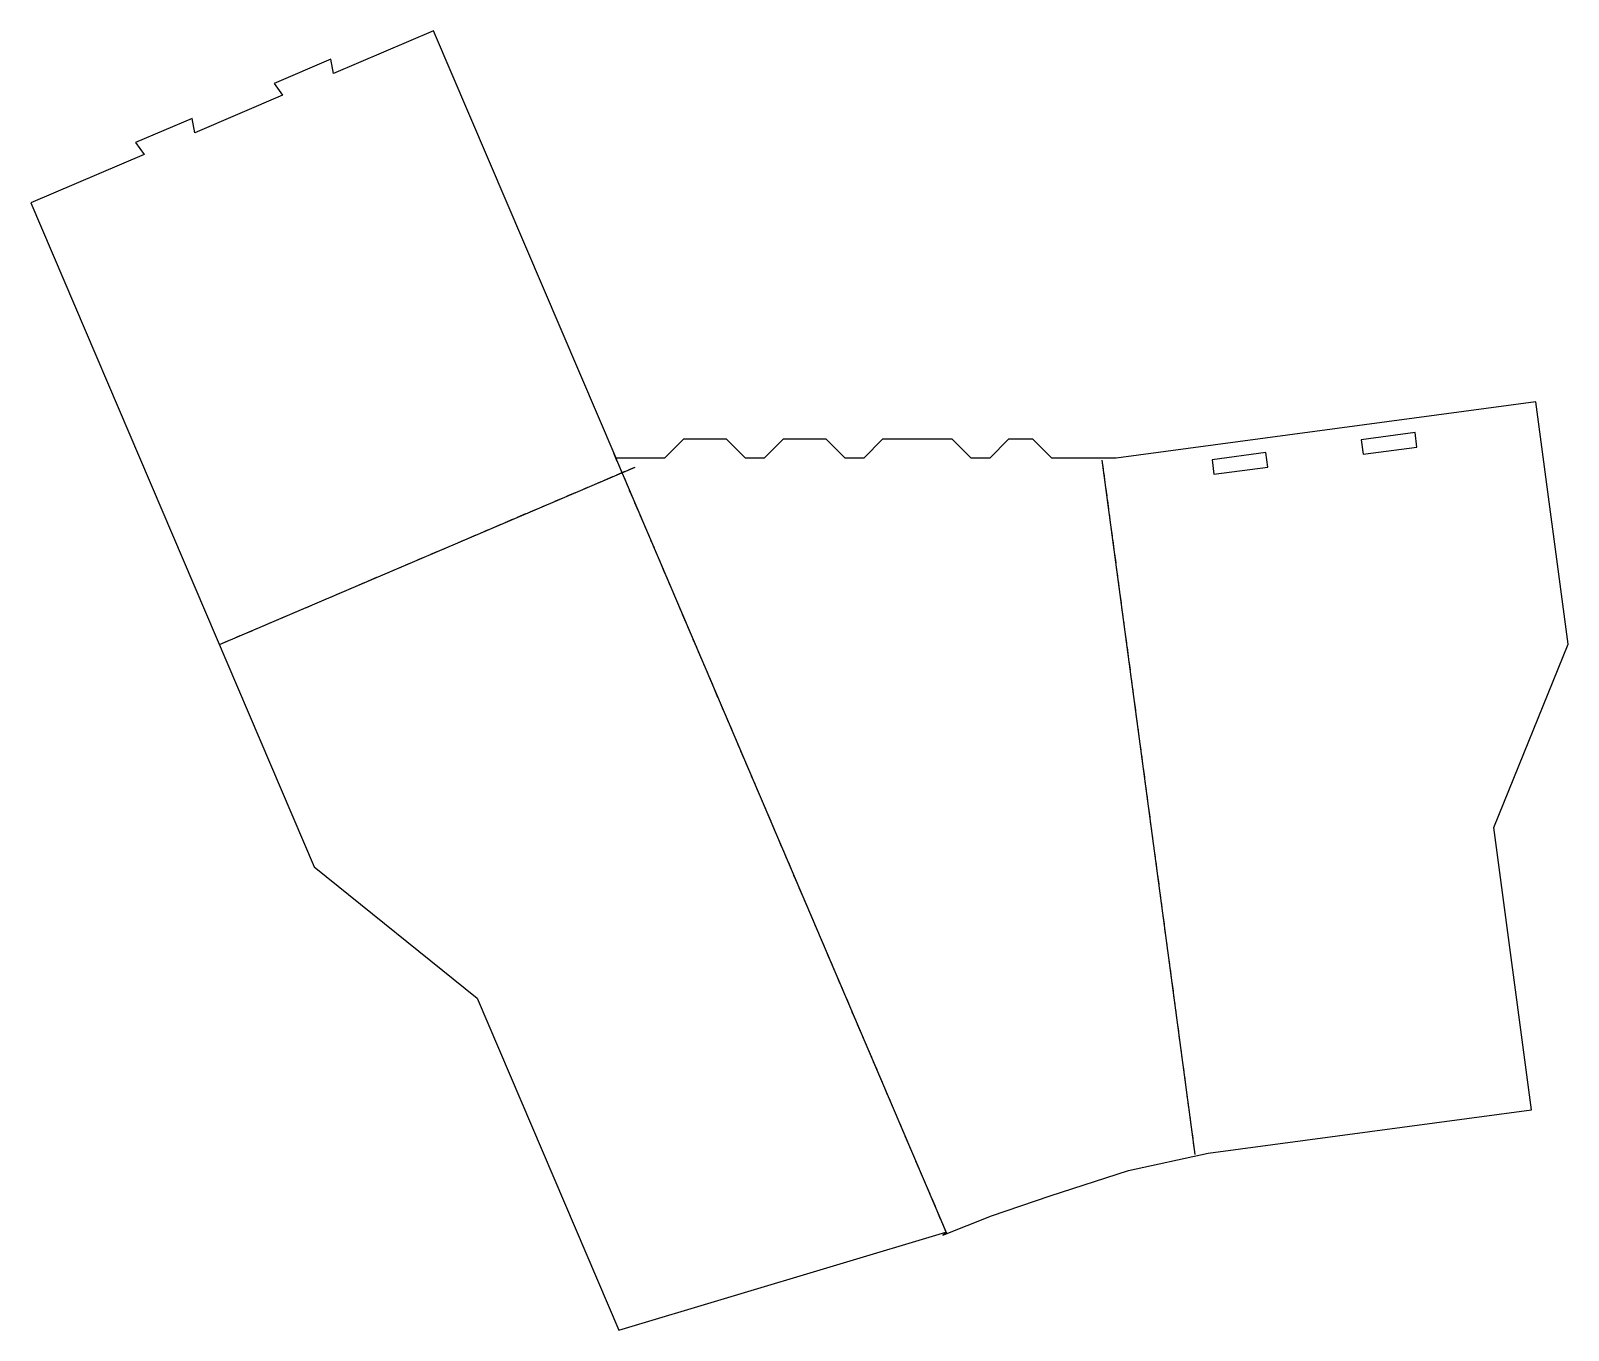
# Model space of a CAD drawing. Header units: metres. Extents: x 0 to 342, y 0 to 289.
import ezdxf

# ---------------------------------------------------------------- set-up
doc = ezdxf.new("R2010")
doc.units = ezdxf.units.M

msp = doc.modelspace()

# ---------------------------------------------------------------- linework, layer by layer
at = {"layer": 'CUT'}
for points in [[(-0.09843, 250.3285), (62.87092, 102.85412), (99.06744, 73.63558), (130.54761, -0.09106), (203.23277, 21.663), (203.32126, 21.45577), (202.55598, 21.129), (202.61085, 20.99705), (213.36667, 25.3509), (226.41709, 29.77887), (243.85123, 35.3891), (261.51385, 39.25851), (261.51054, 39.27726), (333.3862, 48.89726), (324.99264, 111.60968), (341.55782, 152.28874), (334.35068, 206.13686), (241.08197, 193.65363), (241.08196, 193.65378), (226.81006, 193.65378), (222.61006, 197.85378), (217.19854, 197.85378), (212.99854, 193.65378), (208.86068, 193.65378), (204.66068, 197.85378), (189.19854, 197.85378), (184.99854, 193.65378), (180.86068, 193.65378), (176.66068, 197.85378), (167.06535, 197.85378), (162.86535, 193.65378), (158.72748, 193.65378), (154.52748, 197.85378), (144.93215, 197.85378), (140.73215, 193.65378), (129.9584, 193.65378), (89.43578, 288.55785), (67.15959, 279.04635), (66.56171, 282.24338), (53.97413, 276.86873), (55.86978, 274.22583), (36.38752, 265.90728), (35.78963, 269.10431), (23.20206, 263.72966), (25.09771, 261.08676), (-0.09843, 250.3285)], [(295.56838, 197.69242), (295.9962, 194.49592), (307.9397, 196.09446), (307.51188, 199.29095), (295.56838, 197.69242)], [(262.40434, 193.25369), (262.83216, 190.0572), (274.77566, 191.65573), (274.34784, 194.85223), (262.40434, 193.25369)]]:
    msp.add_lwpolyline(points, close=True, dxfattribs=at)
at = {"layer": 'SCORE'}
for p, q in [((129.37651, 194.82556), (130.16189, 192.98621)), ((130.55457, 192.06654), (131.33995, 190.22719)), ((132.91601, 191.10893), (134.18451, 191.65056)), ((237.9411, 193.15759), (238.20642, 191.17526)), ((124.63896, 187.57475), (126.4783, 188.36012)), ((127.39798, 188.75281), (129.23732, 189.53818)), ((130.15699, 189.93087), (131.99634, 190.71624)), ((131.73263, 189.30752), (132.518, 187.46818)), ((238.33908, 190.1841), (238.6044, 188.20178)), ((116.36191, 184.04057), (118.20125, 184.82595)), ((119.12092, 185.21863), (120.96027, 186.00401)), ((121.87994, 186.39669), (123.71929, 187.18206)), ((132.91069, 186.5485), (133.69606, 184.70916)), ((238.73706, 187.21062), (239.00237, 185.22829)), ((108.08485, 180.5064), (109.9242, 181.29177)), ((110.84387, 181.68446), (112.68322, 182.46983)), ((113.60289, 182.86251), (115.44223, 183.64789)), ((134.08875, 183.78949), (134.87412, 181.95014)), ((239.13503, 184.23713), (239.40035, 182.25481)), ((239.53301, 181.26365), (239.79833, 179.28132)), ((99.8078, 176.97222), (101.64715, 177.75759)), ((102.56682, 178.15028), (104.40616, 178.93565)), ((105.32584, 179.32834), (107.16518, 180.11371)), ((135.26681, 181.03047), (136.05218, 179.19112)), ((136.44487, 178.27145), (137.23024, 176.43211)), ((239.93099, 178.29016), (240.19631, 176.30784)), ((94.28977, 174.6161), (96.12911, 175.40147)), ((97.04878, 175.79416), (98.88813, 176.57953)), ((137.62293, 175.51243), (138.4083, 173.67309)), ((240.32897, 175.31668), (240.59428, 173.33435)), ((86.01271, 171.08193), (87.85206, 171.8673)), ((88.77173, 172.25998), (90.61108, 173.04536)), ((91.53075, 173.43804), (93.37009, 174.22342)), ((138.80099, 172.75342), (139.58636, 170.91407)), ((240.72694, 172.34319), (240.99226, 170.36087)), ((77.73566, 167.54775), (79.57501, 168.33312)), ((80.49468, 168.72581), (82.33402, 169.51118)), ((83.2537, 169.90387), (85.09304, 170.68924)), ((139.97904, 169.9944), (140.76442, 168.15505)), ((241.12492, 169.3697), (241.39024, 167.38738)), ((69.45861, 164.01357), (71.29796, 164.79894)), ((72.21763, 165.19163), (74.05697, 165.977)), ((74.97665, 166.36969), (76.81599, 167.15506)), ((141.1571, 167.23538), (141.94248, 165.39604)), ((142.33516, 164.47636), (143.12054, 162.63702)), ((241.5229, 166.39622), (241.78822, 164.4139)), ((61.18156, 160.47939), (63.0209, 161.26477)), ((63.94058, 161.65745), (65.77992, 162.44283)), ((66.69959, 162.83551), (68.53894, 163.62089)), ((143.51322, 161.71735), (144.29859, 159.878)), ((241.92088, 163.42273), (242.18619, 161.44041)), ((52.90451, 156.94522), (54.74385, 157.73059)), ((55.66352, 158.12328), (57.50287, 158.90865)), ((58.42254, 159.30134), (60.26189, 160.08671)), ((144.69128, 158.95833), (145.47665, 157.11898)), ((242.31885, 160.44925), (242.58417, 158.46693)), ((242.71683, 157.47576), (242.98215, 155.49344)), ((44.62745, 153.41104), (46.4668, 154.19641)), ((47.38647, 154.5891), (49.22582, 155.37447)), ((50.14549, 155.76716), (51.98483, 156.55253)), ((145.86934, 156.19931), (146.65471, 154.35997)), ((243.11481, 154.50228), (243.38013, 152.51996)), ((41.86844, 152.23298), (43.70778, 153.01835)), ((147.0474, 153.44029), (147.83277, 151.60095)), ((148.22546, 150.68128), (149.01083, 148.84193)), ((243.51278, 151.52879), (243.7781, 149.54647)), ((149.40352, 147.92226), (150.18889, 146.08292)), ((243.91076, 148.55531), (244.17608, 146.57299)), ((150.58158, 145.16324), (151.36695, 143.3239)), ((244.30874, 145.58182), (244.57406, 143.5995)), ((151.75963, 142.40423), (152.54501, 140.56488)), ((244.70672, 142.60834), (244.97203, 140.62601)), ((152.93769, 139.64521), (153.72307, 137.80586)), ((154.11575, 136.88619), (154.90112, 135.04685)), ((245.10469, 139.63485), (245.37001, 137.65253)), ((155.29381, 134.12717), (156.07918, 132.28783)), ((245.50267, 136.66137), (245.76799, 134.67904)), ((245.90065, 133.68788), (246.16597, 131.70556)), ((156.47187, 131.36816), (157.25724, 129.52881)), ((246.29863, 130.7144), (246.56394, 128.73207)), ((157.64993, 128.60914), (158.4353, 126.76979)), ((246.6966, 127.74091), (246.96192, 125.75859)), ((158.82799, 125.85012), (159.61336, 124.01078)), ((160.00605, 123.0911), (160.79142, 121.25176)), ((247.09458, 124.76743), (247.3599, 122.7851)), ((161.18411, 120.33209), (161.96948, 118.49274)), ((247.49256, 121.79394), (247.75788, 119.81162)), ((162.36216, 117.57307), (163.14754, 115.73372)), ((247.89054, 118.82046), (248.15585, 116.83813)), ((163.54022, 114.81405), (164.3256, 112.97471)), ((248.28851, 115.84697), (248.55383, 113.86465)), ((248.68649, 112.87349), (248.95181, 110.89116)), ((164.71828, 112.05503), (165.50366, 110.21569)), ((249.08447, 109.9), (249.34979, 107.91768)), ((165.89634, 109.29602), (166.68171, 107.45667)), ((167.0744, 106.537), (167.85977, 104.69765)), ((249.48244, 106.92652), (249.74776, 104.94419)), ((168.25246, 103.77798), (169.03783, 101.93864)), ((249.88042, 103.95303), (250.14574, 101.97071)), ((169.43052, 101.01896), (170.21589, 99.17962)), ((250.2784, 100.97955), (250.54372, 98.99722)), ((170.60858, 98.25995), (171.39395, 96.4206)), ((250.67638, 98.00606), (250.94169, 96.02374)), ((171.78664, 95.50093), (172.57201, 93.66158)), ((172.9647, 92.74191), (173.75007, 90.90257)), ((251.07435, 95.03258), (251.33967, 93.05025)), ((174.14275, 89.98289), (174.92813, 88.14355)), ((251.47233, 92.05909), (251.73765, 90.07677)), ((251.87031, 89.08561), (252.13563, 87.10328)), ((175.32081, 87.22388), (176.10619, 85.38453)), ((252.26829, 86.11212), (252.5336, 84.1298)), ((176.49887, 84.46486), (177.28424, 82.62551)), ((252.66626, 83.13863), (252.93158, 81.15631)), ((177.67693, 81.70584), (178.4623, 79.8665)), ((178.85499, 78.94682), (179.64036, 77.10748)), ((253.06424, 80.16515), (253.32956, 78.18283)), ((180.03305, 76.18781), (180.81842, 74.34846)), ((253.46222, 77.19166), (253.72754, 75.20934)), ((181.21111, 73.42879), (181.99648, 71.58944)), ((253.8602, 74.21818), (254.12551, 72.23586)), ((182.38917, 70.66977), (183.17454, 68.83043)), ((254.25817, 71.24469), (254.52349, 69.26237)), ((183.56723, 67.91075), (184.3526, 66.07141)), ((184.74528, 65.15174), (185.53066, 63.31239)), ((254.65615, 68.27121), (254.92147, 66.28889)), ((255.05413, 65.29772), (255.31945, 63.3154)), ((185.92334, 62.39272), (186.70872, 60.55338)), ((255.4521, 62.32424), (255.71742, 60.34192)), ((187.1014, 59.6337), (187.88678, 57.79436)), ((255.85008, 59.35075), (256.1154, 57.36843)), ((188.27946, 56.87469), (189.06483, 55.03534)), ((256.24806, 56.37727), (256.51338, 54.39494)), ((189.45752, 54.11567), (190.24289, 52.27632)), ((190.63558, 51.35665), (191.42095, 49.51731)), ((256.64604, 53.40378), (256.91135, 51.42146)), ((191.81364, 48.59763), (192.59901, 46.75829)), ((257.04401, 50.4303), (257.30933, 48.44797)), ((192.9917, 45.83862), (193.77707, 43.99927)), ((257.44199, 47.45681), (257.70731, 45.47449)), ((257.83997, 44.48333), (258.10529, 42.501)), ((194.16976, 43.0796), (194.95513, 41.24025)), ((258.23795, 41.50984), (258.50326, 39.52752)), ((195.34782, 40.32058), (196.13319, 38.48124)), ((196.52587, 37.56156), (197.31125, 35.72222)), ((197.70393, 34.80255), (198.48931, 32.9632)), ((198.88199, 32.04353), (199.66736, 30.20418)), ((200.06005, 29.28451), (200.84542, 27.44517)), ((201.23811, 26.52549), (202.02348, 24.68615)), ((202.41617, 23.76648), (203.20154, 21.92713))]:
    msp.add_line(p, q, dxfattribs=at)
at = {"layer": 'SCORE2'}
for p, q in [((129.37651, 194.82556), (203.40005, 21.46223)), ((41.86844, 152.23298), (134.18451, 191.65056)), ((237.9411, 193.15759), (258.57914, 38.96059))]:
    msp.add_line(p, q, dxfattribs=at)

doc.saveas('drawing.dxf')
